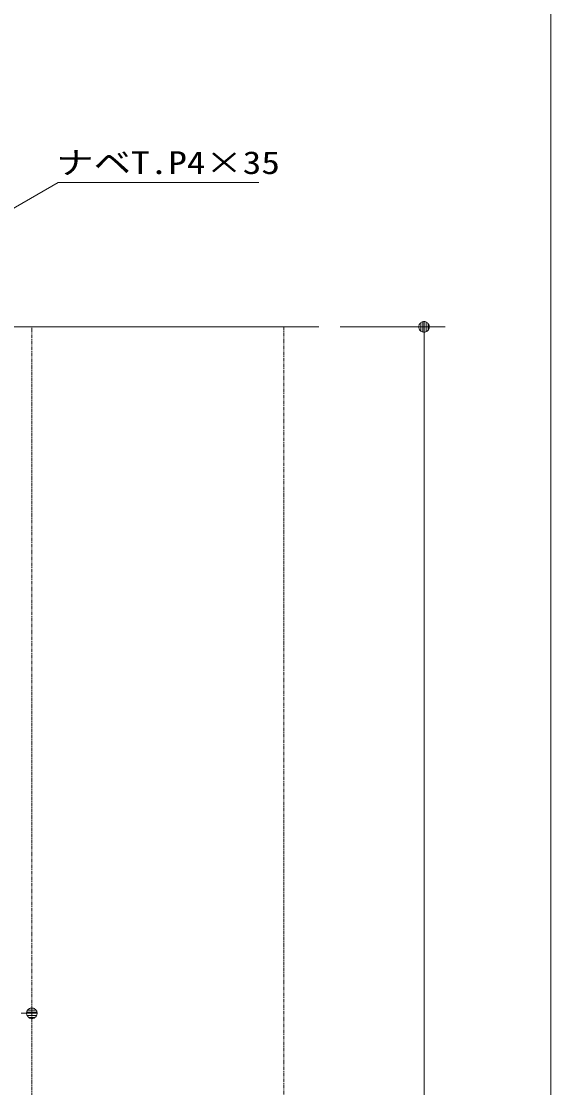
# Model space of a CAD drawing. Units: millimetres, scale not verified. Extents: x -6062 to 6062, y -3045 to 3045.
# Drawn here: x 1457 to 2212, y 0 to 1522 of the extents above; entities that cross this region are included whole.
import ezdxf
from ezdxf.enums import TextEntityAlignment as Align

# ---------------------------------------------------------------- set-up
doc = ezdxf.new("R2010")
doc.units = ezdxf.units.MM
doc.header["$LTSCALE"] = 20
doc.linetypes.add('DOUBLE_CHAIN1', pattern=[8.8, 5, -1, 0.6, -0.6, 0.6, -1])
for name, color, linetype, lineweight in [('0-0_2寸法-1', 7, 'Continuous', 9), ('0-1_0', 7, 'Continuous', 9), ('0-3_2寸法-3', 7, 'Continuous', 9), ('0-4_3一般', 7, 'Continuous', 9), ('0-5_1図面枠', 7, 'Continuous', 9)]:
    doc.layers.add(name, color=color, linetype=linetype, lineweight=lineweight)
doc.styles.add('ＭＳ ゴシック', font='')
doc.styles.get('ＭＳ ゴシック').set_extended_font_data('MS Gothic')

# ---------------------------------------------------------------- blocks, each defined once
blk = doc.blocks.new('_Dot')
at = {"layer": '0-1_0'}
for p, q in [((-10, 0), (-20, 0)), ((9.78, 2), (-9.78, 2)), ((7.99, 6), (-7.99, 6)), ((9.16, -3.98), (-9.16, -3.98)), ((6, -7.98), (-6, -7.98))]:
    blk.add_line(p, q, dxfattribs=at)
for points in [[(10, 0), (9.92, 1.25), (9.69, 2.49), (9.3, 3.68), (8.76, 4.82), (8.09, 5.88), (7.29, 6.85), (6.37, 7.71), (5.36, 8.44), (4.26, 9.05), (3.09, 9.51), (1.87, 9.82), (0.63, 9.98), (-0.63, 9.98), (-1.87, 9.82), (-3.09, 9.51), (-4.26, 9.05), (-5.36, 8.44), (-6.37, 7.71), (-7.29, 6.85), (-8.09, 5.88), (-8.76, 4.82), (-9.3, 3.68), (-9.69, 2.49), (-9.92, 1.25), (-10, 0), (0, 0)], [(-10, 0), (-9.92, -1.25), (-9.69, -2.49), (-9.3, -3.68), (-8.76, -4.82), (-8.09, -5.88), (-7.29, -6.85), (-6.37, -7.71), (-5.36, -8.44), (-4.26, -9.05), (-3.09, -9.51), (-1.87, -9.82), (-0.63, -9.98), (0.63, -9.98), (1.87, -9.82), (3.09, -9.51), (4.26, -9.05), (5.36, -8.44), (6.37, -7.71), (7.29, -6.85), (8.09, -5.88), (8.76, -4.82), (9.3, -3.68), (9.69, -2.49), (9.92, -1.25), (10, 0), (0, 0)]]:
    blk.add_lwpolyline(points, close=True, dxfattribs=at)
blk = doc.blocks.new('グループ-26')
at = {"layer": '0-4_3一般'}
blk.add_line((49184, 21724.9), (73384, 21724.9), dxfattribs=at)
blk = doc.blocks.new('グループ-44')
at = {"layer": '0-4_3一般', "linetype": 'DOUBLE_CHAIN1'}
blk.add_lwpolyline([(72384, 21724.9), (72384, -38080), (65184, -38080), (65184, 21724.9)], close=True, dxfattribs=at)
blk = doc.blocks.new('グループ-45')
at = {"layer": '0-4_3一般'}
for name in ['グループ-26', 'グループ-44']:
    blk.add_blockref(name, (0, 0), dxfattribs=at)
blk = doc.blocks.new('グループ-63')
at = {"layer": '0-5_1図面枠'}
blk.add_lwpolyline([(-80000, 55400), (80000, 55400), (80000, -55400), (-80000, -55400)], close=True, dxfattribs=at)
blk = doc.blocks.new('図面枠')
at = {"layer": '0-5_1図面枠'}
blk.add_blockref('グループ-63', (0, 0), dxfattribs=at)

msp = doc.modelspace()

# ---------------------------------------------------------------- linework, layer by layer
at = {"layer": '0-0_2寸法-1'}
for p, q in [((1911.7, 1086.25), (2061.7, 1086.25)), ((2031.7, 1071.24), (2031.7, -1888.99)), ((1471.7, 136.25), (1471.9, 136.25))]:
    msp.add_line(p, q, dxfattribs=at)
at = {"layer": '0-3_2寸法-3'}
msp.add_lwpolyline([(1225.7, 1128.62), (1509.28, 1292.34), (1795.58, 1292.34)], dxfattribs=at)

# ---------------------------------------------------------------- block references
at = {"layer": '0-0_2寸法-1', "xscale": 0.7503418, "yscale": 0.7503418, "rotation": 90}
msp.add_blockref('_Dot', (2031.7, 1086.25), dxfattribs=at)
at = {"layer": '0-0_2寸法-1', "xscale": 0.7503418, "yscale": 0.7503418}
msp.add_blockref('_Dot', (1471.7, 106.25), dxfattribs=at)
at = {"layer": '0-4_3一般', "xscale": 0.05, "yscale": 0.05}
msp.add_blockref('グループ-45', (-1787.5, 0), dxfattribs=at)
at = {"layer": '0-5_1図面枠', "xscale": 0.05, "yscale": 0.05}
msp.add_blockref('図面枠', (-1787.5, 0), dxfattribs=at)

# ---------------------------------------------------------------- texts
at = {"layer": '0-3_2寸法-3', "style": 'ＭＳ ゴシック', "width": 1.2}
msp.add_text('ナベT.P4×35', height=32.55, dxfattribs=at).set_placement((1506.78, 1294.74), align=Align.BOTTOM_LEFT)

doc.saveas('drawing.dxf')
